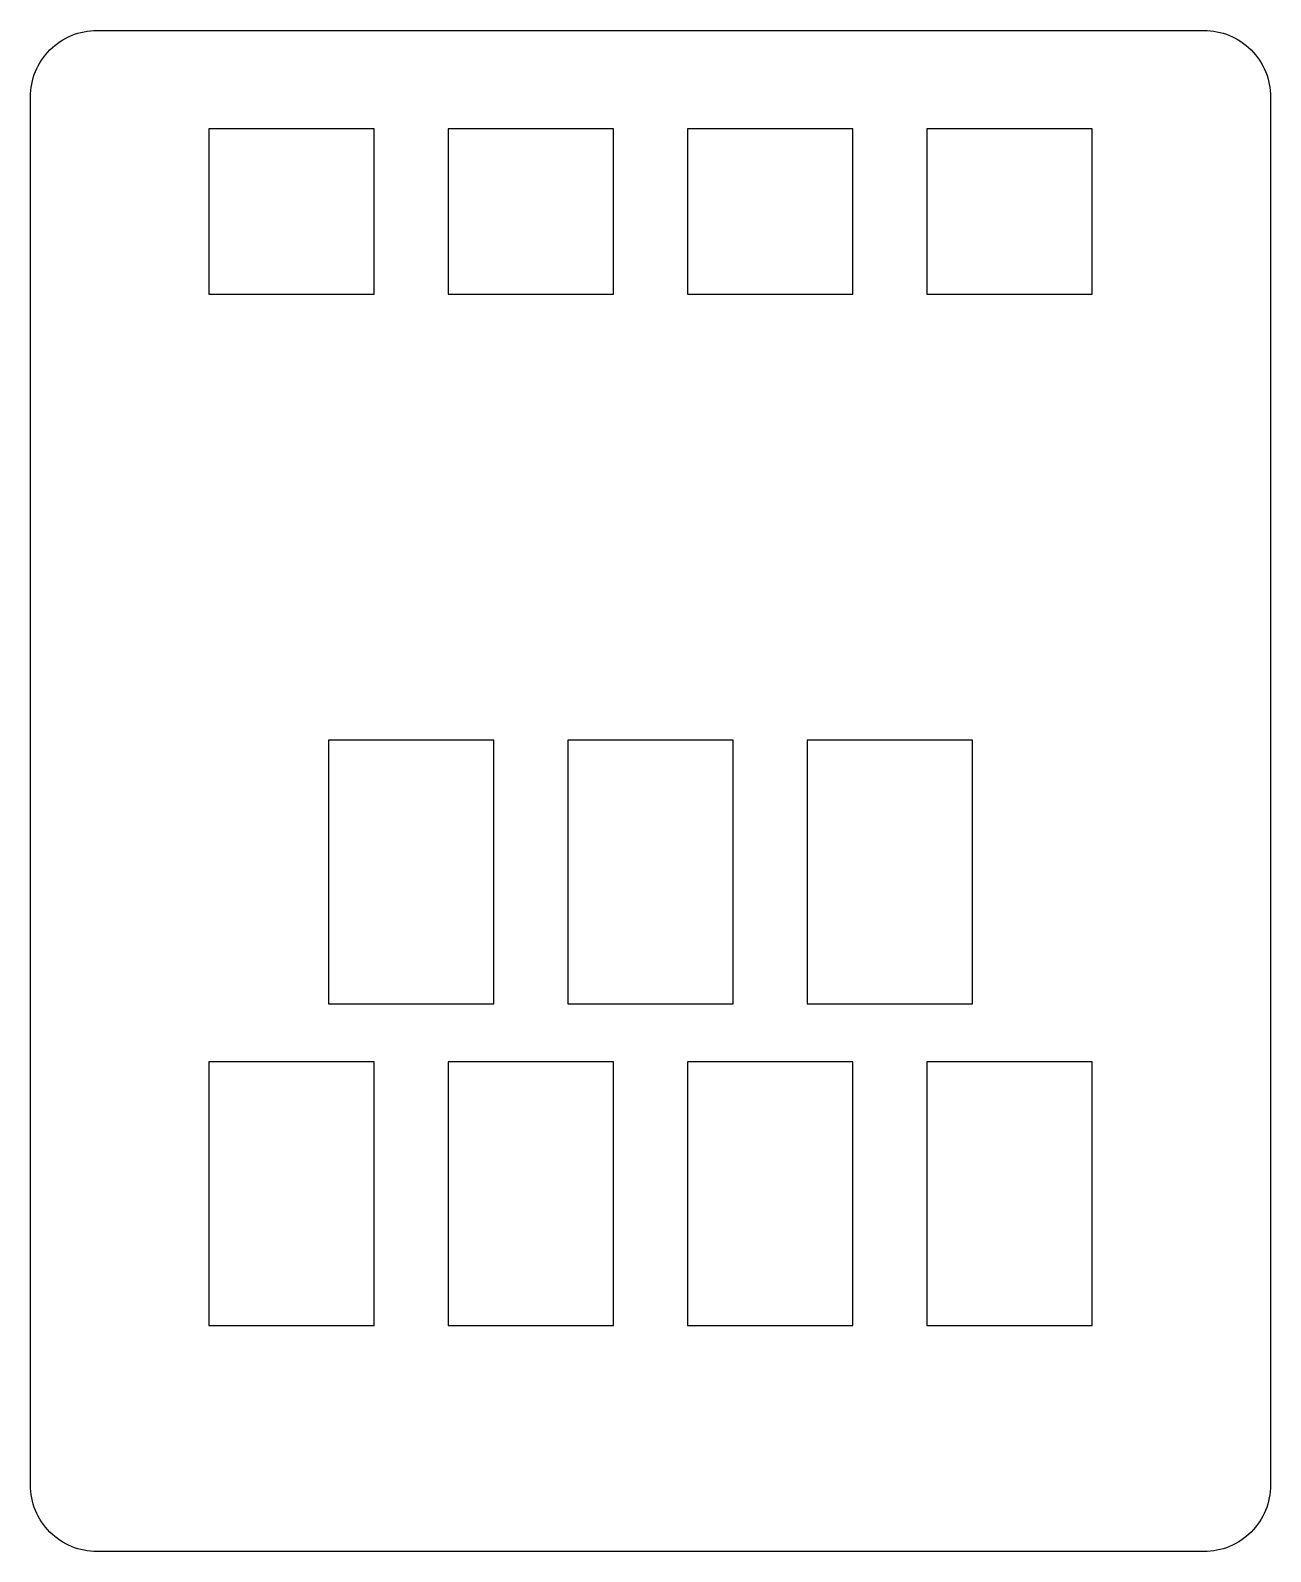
# Model space of a CAD drawing. Header units: millimetres. Extents: x -107 to 107, y -131 to 131.
import ezdxf

# ---------------------------------------------------------------- set-up
doc = ezdxf.new("R2010")
doc.units = ezdxf.units.MM
doc.layers.get('0').update_dxf_attribs({"linetype": 'CONTINUOUS'})

msp = doc.modelspace()

# ---------------------------------------------------------------- linework, layer by layer
msp.add_lwpolyline([(95.5, 131.25, -0.414214), (107, 119.75), (107, -119.75, -0.414214), (95.5, -131.25), (-95.5, -131.25, -0.414214), (-107, -119.75), (-107, 119.75, -0.414214), (-95.5, 131.25)], format="xyb", close=True)
for points in [[(-76.2, 85.75), (-47.7, 85.75), (-47.7, 114.25), (-76.2, 114.25)], [(-34.9, 85.75), (-6.4, 85.75), (-6.4, 114.25), (-34.9, 114.25)], [(6.4, 85.75), (34.9, 85.75), (34.9, 114.25), (6.4, 114.25)], [(47.7, 85.75), (76.2, 85.75), (76.2, 114.25), (47.7, 114.25)], [(-55.55, -36.75), (-27.05, -36.75), (-27.05, 8.75), (-55.55, 8.75)], [(-14.25, -36.75), (14.25, -36.75), (14.25, 8.75), (-14.25, 8.75)], [(27.05, -36.75), (55.55, -36.75), (55.55, 8.75), (27.05, 8.75)], [(-76.2, -92.25), (-47.7, -92.25), (-47.7, -46.75), (-76.2, -46.75)], [(-34.9, -92.25), (-6.4, -92.25), (-6.4, -46.75), (-34.9, -46.75)], [(6.4, -92.25), (34.9, -92.25), (34.9, -46.75), (6.4, -46.75)], [(47.7, -92.25), (76.2, -92.25), (76.2, -46.75), (47.7, -46.75)]]:
    msp.add_lwpolyline(points, close=True)

doc.saveas('drawing.dxf')
